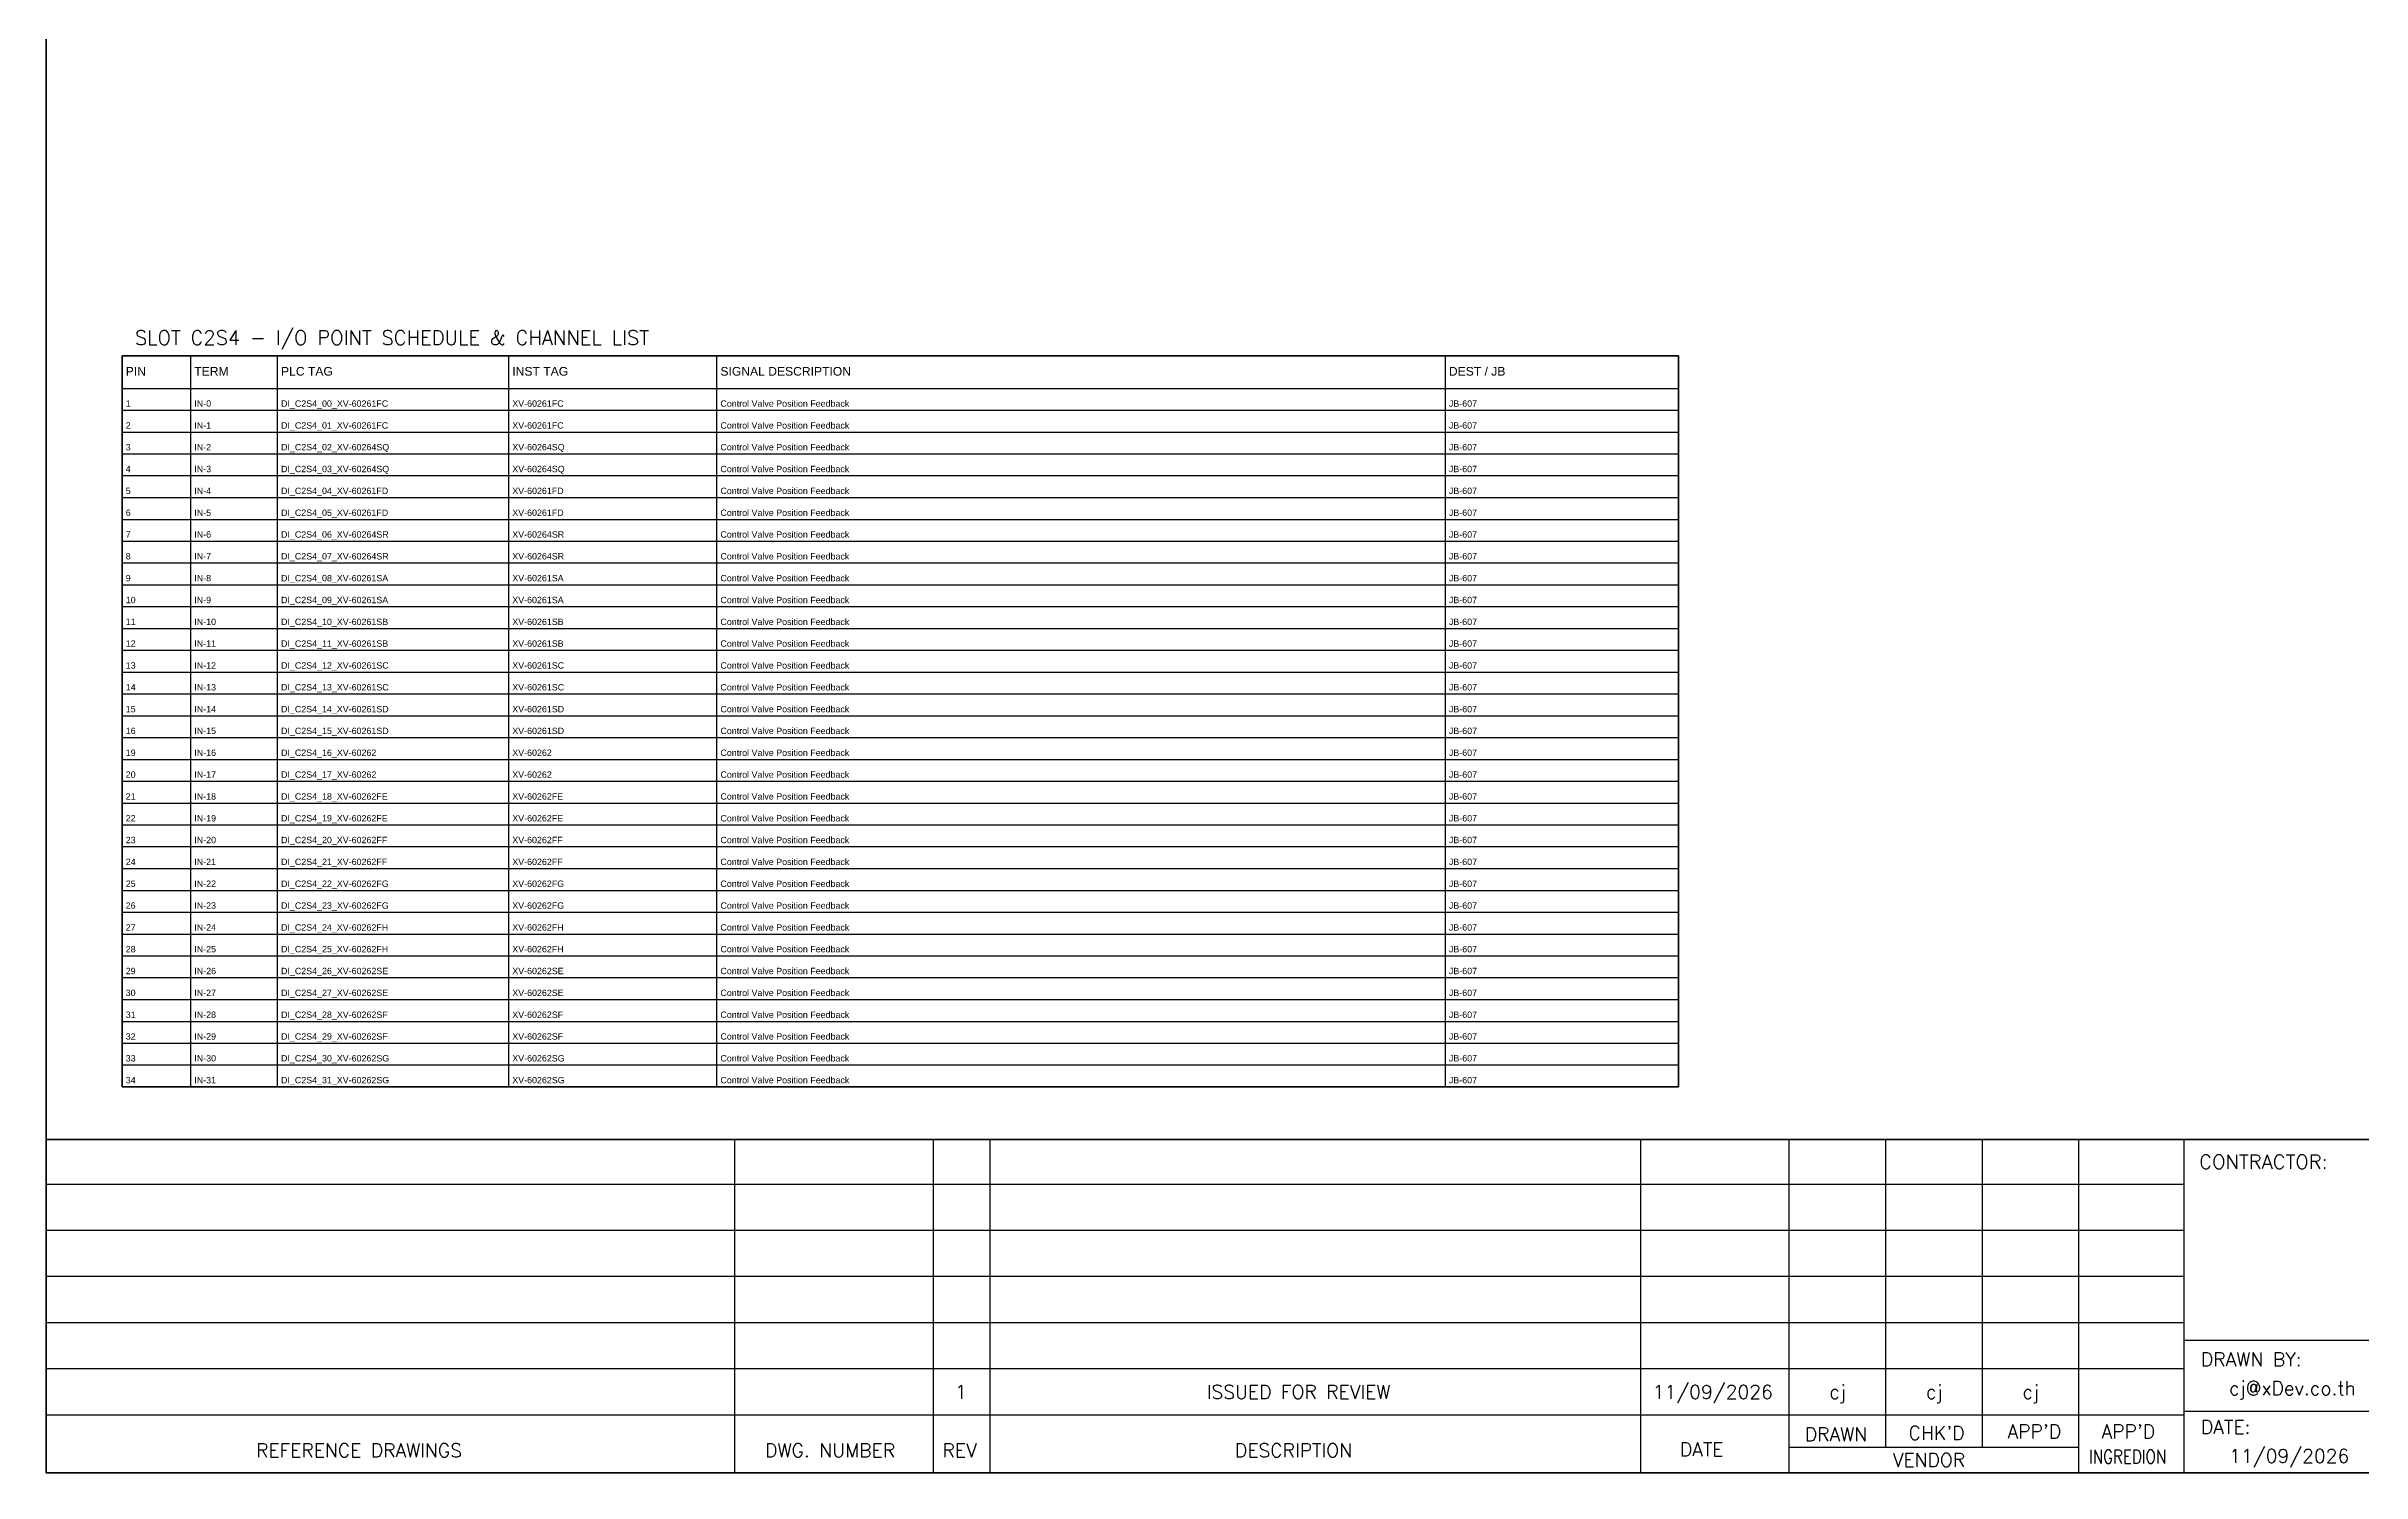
# Model space of a CAD drawing. Header units: millimetres. Extents: x 0 to 54213, y 0 to 2820.
# Drawn here: x 16773 to 18776, y 0 to 1234 of the extents above; entities that cross this region are included whole.
import ezdxf
from ezdxf.enums import TextEntityAlignment as Align

# ---------------------------------------------------------------- set-up
doc = ezdxf.new("R2010")
doc.units = ezdxf.units.MM
for name, color, linetype in [('GT_1', 9, 'Continuous'), ('HELPPOINT', 7, 'Continuous'), ('MEMBER', 7, 'Continuous')]:
    doc.layers.add(name, color=color, linetype=linetype)
doc.styles.add('ROMANS', font='romans.shx', dxfattribs={"width": 0.85, "height": 25})
doc.styles.get("Standard").update_dxf_attribs({"font": 'arial.ttf'})

msp = doc.modelspace()

# ---------------------------------------------------------------- linework, layer by layer
at = {"color": 7}
for p, q in [((16898.2, 333.8), (16898.2, 965.9)), ((16973.2, 333.8), (16973.2, 965.9)), ((17173.2, 333.8), (17173.2, 965.9)), ((17353.2, 333.8), (17353.2, 965.9)), ((17983.2, 333.8), (17983.2, 965.9)), ((16838.9, 937.9), (18184.7, 937.9))]:
    msp.add_line(p, q, dxfattribs=at)
at = {"color": 8}
for p, q in [((16838.9, 919), (18184.7, 919)), ((16838.9, 900.1), (18184.7, 900.1)), ((16838.9, 881.3), (18184.7, 881.3)), ((16838.9, 862.4), (18184.7, 862.4)), ((16838.9, 843.5), (18184.7, 843.5)), ((16838.9, 824.6), (18184.7, 824.6)), ((16838.9, 805.8), (18184.7, 805.8)), ((16838.9, 786.9), (18184.7, 786.9)), ((16838.9, 768), (18184.7, 768)), ((16838.9, 749.1), (18184.7, 749.1)), ((16838.9, 730.2), (18184.7, 730.2)), ((16838.9, 711.4), (18184.7, 711.4)), ((16838.9, 692.5), (18184.7, 692.5)), ((16838.9, 673.6), (18184.7, 673.6)), ((16838.9, 654.7), (18184.7, 654.7)), ((16838.9, 635.9), (18184.7, 635.9)), ((16838.9, 617), (18184.7, 617)), ((16838.9, 598.1), (18184.7, 598.1)), ((16838.9, 579.2), (18184.7, 579.2)), ((16838.9, 560.3), (18184.7, 560.3)), ((16838.9, 541.5), (18184.7, 541.5)), ((16838.9, 522.6), (18184.7, 522.6)), ((16838.9, 503.7), (18184.7, 503.7)), ((16838.9, 484.8), (18184.7, 484.8)), ((16838.9, 465.9), (18184.7, 465.9)), ((16838.9, 447.1), (18184.7, 447.1)), ((16838.9, 428.2), (18184.7, 428.2)), ((16838.9, 409.3), (18184.7, 409.3)), ((16838.9, 390.4), (18184.7, 390.4)), ((16838.9, 371.6), (18184.7, 371.6)), ((16838.9, 352.7), (18184.7, 352.7))]:
    msp.add_line(p, q, dxfattribs=at)
msp.add_lwpolyline([(16838.9, 965.9), (18184.7, 965.9), (18184.7, 333.8), (16838.9, 333.8)], close=True)
at = {"color": 7}
msp.add_lwpolyline([(16838.9, 333.8), (18184.7, 333.8), (18184.7, 965.9), (16838.9, 965.9), (16838.9, 333.8)], dxfattribs=at)
at = {"layer": 'GT_1', "color": 4}
for p, q in [((17368.6, 0), (17368.6, 288.2)), ((17540.5, 0), (17540.5, 288.2)), ((17589.6, 0), (17589.6, 288.2)), ((18152.3, 0), (18152.3, 288.2)), ((18280.6, 0), (18280.6, 288.2)), ((18364.2, 21.8), (18364.2, 288.2)), ((18447.7, 21.8), (18447.7, 288.2)), ((18531, 0), (18531, 288.2)), ((18622, 0), (18622, 288.2)), ((18622, 249.3), (16773.2, 249.3)), ((18622, 209.5), (16773.2, 209.5)), ((18622, 169.6), (16773.2, 169.6)), ((18622, 129.7), (16773.2, 129.7)), ((19409, 114.3), (18622, 114.3)), ((18622, 89.7), (16773.2, 89.7)), ((18621.9, 49.8), (16773.2, 49.8)), ((19409, 52.9), (18622, 52.9)), ((18531, 21.8), (18280.6, 21.8))]:
    msp.add_line(p, q, dxfattribs=at)
at = {"layer": 'HELPPOINT', "color": 4, "lineweight": 35}
for p, q in [((16773.2, 0), (16773.2, 2704.2)), ((16773.2, 0), (16773.2, 2704.2)), ((20666.5, 0), (16773.2, 0)), ((20666.5, 0), (16773.2, 0))]:
    msp.add_line(p, q, dxfattribs=at)
at = {"layer": 'MEMBER', "color": 4, "lineweight": 35}
msp.add_line((16773.2, 288.2), (20666.5, 288.2), dxfattribs=at)
msp.add_line((16773.2, 288.2), (20666.5, 288.2), dxfattribs=at)

# ---------------------------------------------------------------- texts
at = {"color": 3}
for s, p in [('PIN', (16841.9, 948.9)), ('TERM', (16901.2, 948.9)), ('PLC TAG', (16976.2, 948.9)), ('INST TAG', (17176.2, 948.9)), ('SIGNAL DESCRIPTION', (17356.2, 948.9)), ('DEST / JB', (17986.2, 948.9))]:
    msp.add_text(s, height=7.5, dxfattribs=at).set_placement(p)
at = {"color": 7}
for s, p in [('1', (16841.9, 922)), ('IN-0', (16901.2, 922)), ('DI_C2S4_00_XV-60261FC', (16976.2, 922)), ('XV-60261FC', (17176.2, 922)), ('Control Valve Position Feedback', (17356.2, 922)), ('JB-607', (17986.2, 922)), ('2', (16841.9, 903.1)), ('IN-1', (16901.2, 903.1)), ('DI_C2S4_01_XV-60261FC', (16976.2, 903.1)), ('XV-60261FC', (17176.2, 903.1)), ('Control Valve Position Feedback', (17356.2, 903.1)), ('JB-607', (17986.2, 903.1)), ('3', (16841.9, 884.3)), ('IN-2', (16901.2, 884.3)), ('DI_C2S4_02_XV-60264SQ', (16976.2, 884.3)), ('XV-60264SQ', (17176.2, 884.3)), ('Control Valve Position Feedback', (17356.2, 884.3)), ('JB-607', (17986.2, 884.3)), ('4', (16841.9, 865.4)), ('IN-3', (16901.2, 865.4)), ('DI_C2S4_03_XV-60264SQ', (16976.2, 865.4)), ('XV-60264SQ', (17176.2, 865.4)), ('Control Valve Position Feedback', (17356.2, 865.4)), ('JB-607', (17986.2, 865.4)), ('5', (16841.9, 846.5)), ('IN-4', (16901.2, 846.5)), ('DI_C2S4_04_XV-60261FD', (16976.2, 846.5)), ('XV-60261FD', (17176.2, 846.5)), ('Control Valve Position Feedback', (17356.2, 846.5)), ('JB-607', (17986.2, 846.5)), ('6', (16841.9, 827.6)), ('IN-5', (16901.2, 827.6)), ('DI_C2S4_05_XV-60261FD', (16976.2, 827.6)), ('XV-60261FD', (17176.2, 827.6)), ('Control Valve Position Feedback', (17356.2, 827.6)), ('JB-607', (17986.2, 827.6)), ('7', (16841.9, 808.8)), ('IN-6', (16901.2, 808.8)), ('DI_C2S4_06_XV-60264SR', (16976.2, 808.8)), ('XV-60264SR', (17176.2, 808.8)), ('Control Valve Position Feedback', (17356.2, 808.8)), ('JB-607', (17986.2, 808.8)), ('8', (16841.9, 789.9)), ('IN-7', (16901.2, 789.9)), ('DI_C2S4_07_XV-60264SR', (16976.2, 789.9)), ('XV-60264SR', (17176.2, 789.9)), ('Control Valve Position Feedback', (17356.2, 789.9)), ('JB-607', (17986.2, 789.9)), ('9', (16841.9, 771)), ('IN-8', (16901.2, 771)), ('DI_C2S4_08_XV-60261SA', (16976.2, 771)), ('XV-60261SA', (17176.2, 771)), ('Control Valve Position Feedback', (17356.2, 771)), ('JB-607', (17986.2, 771)), ('10', (16841.9, 752.1)), ('IN-9', (16901.2, 752.1)), ('DI_C2S4_09_XV-60261SA', (16976.2, 752.1)), ('XV-60261SA', (17176.2, 752.1)), ('Control Valve Position Feedback', (17356.2, 752.1)), ('JB-607', (17986.2, 752.1)), ('11', (16841.9, 733.2)), ('IN-10', (16901.2, 733.2)), ('DI_C2S4_10_XV-60261SB', (16976.2, 733.2)), ('XV-60261SB', (17176.2, 733.2)), ('Control Valve Position Feedback', (17356.2, 733.2)), ('JB-607', (17986.2, 733.2)), ('12', (16841.9, 714.4)), ('13', (16841.9, 695.5)), ('IN-11', (16901.2, 714.4)), ('IN-12', (16901.2, 695.5)), ('DI_C2S4_11_XV-60261SB', (16976.2, 714.4)), ('DI_C2S4_12_XV-60261SC', (16976.2, 695.5)), ('XV-60261SB', (17176.2, 714.4)), ('XV-60261SC', (17176.2, 695.5)), ('Control Valve Position Feedback', (17356.2, 714.4)), ('Control Valve Position Feedback', (17356.2, 695.5)), ('JB-607', (17986.2, 714.4)), ('JB-607', (17986.2, 695.5)), ('14', (16841.9, 676.6)), ('IN-13', (16901.2, 676.6)), ('DI_C2S4_13_XV-60261SC', (16976.2, 676.6)), ('XV-60261SC', (17176.2, 676.6)), ('Control Valve Position Feedback', (17356.2, 676.6)), ('JB-607', (17986.2, 676.6)), ('15', (16841.9, 657.7)), ('IN-14', (16901.2, 657.7)), ('DI_C2S4_14_XV-60261SD', (16976.2, 657.7)), ('XV-60261SD', (17176.2, 657.7)), ('Control Valve Position Feedback', (17356.2, 657.7)), ('JB-607', (17986.2, 657.7)), ('16', (16841.9, 638.9)), ('IN-15', (16901.2, 638.9)), ('DI_C2S4_15_XV-60261SD', (16976.2, 638.9)), ('XV-60261SD', (17176.2, 638.9)), ('Control Valve Position Feedback', (17356.2, 638.9)), ('JB-607', (17986.2, 638.9)), ('19', (16841.9, 620)), ('IN-16', (16901.2, 620)), ('DI_C2S4_16_XV-60262', (16976.2, 620)), ('XV-60262', (17176.2, 620)), ('Control Valve Position Feedback', (17356.2, 620)), ('JB-607', (17986.2, 620)), ('20', (16841.9, 601.1)), ('IN-17', (16901.2, 601.1)), ('DI_C2S4_17_XV-60262', (16976.2, 601.1)), ('XV-60262', (17176.2, 601.1)), ('Control Valve Position Feedback', (17356.2, 601.1)), ('JB-607', (17986.2, 601.1)), ('21', (16841.9, 582.2)), ('IN-18', (16901.2, 582.2)), ('DI_C2S4_18_XV-60262FE', (16976.2, 582.2)), ('XV-60262FE', (17176.2, 582.2)), ('Control Valve Position Feedback', (17356.2, 582.2)), ('JB-607', (17986.2, 582.2)), ('22', (16841.9, 563.3)), ('IN-19', (16901.2, 563.3)), ('DI_C2S4_19_XV-60262FE', (16976.2, 563.3)), ('XV-60262FE', (17176.2, 563.3)), ('Control Valve Position Feedback', (17356.2, 563.3)), ('JB-607', (17986.2, 563.3)), ('23', (16841.9, 544.5)), ('IN-20', (16901.2, 544.5)), ('DI_C2S4_20_XV-60262FF', (16976.2, 544.5)), ('XV-60262FF', (17176.2, 544.5)), ('Control Valve Position Feedback', (17356.2, 544.5)), ('JB-607', (17986.2, 544.5)), ('24', (16841.9, 525.6)), ('IN-21', (16901.2, 525.6)), ('DI_C2S4_21_XV-60262FF', (16976.2, 525.6)), ('XV-60262FF', (17176.2, 525.6)), ('Control Valve Position Feedback', (17356.2, 525.6)), ('JB-607', (17986.2, 525.6)), ('25', (16841.9, 506.7)), ('IN-22', (16901.2, 506.7)), ('DI_C2S4_22_XV-60262FG', (16976.2, 506.7)), ('XV-60262FG', (17176.2, 506.7)), ('Control Valve Position Feedback', (17356.2, 506.7)), ('JB-607', (17986.2, 506.7)), ('26', (16841.9, 487.8)), ('IN-23', (16901.2, 487.8)), ('DI_C2S4_23_XV-60262FG', (16976.2, 487.8)), ('XV-60262FG', (17176.2, 487.8)), ('Control Valve Position Feedback', (17356.2, 487.8)), ('JB-607', (17986.2, 487.8)), ('27', (16841.9, 468.9)), ('IN-24', (16901.2, 468.9)), ('DI_C2S4_24_XV-60262FH', (16976.2, 468.9)), ('XV-60262FH', (17176.2, 468.9)), ('Control Valve Position Feedback', (17356.2, 468.9)), ('JB-607', (17986.2, 468.9)), ('28', (16841.9, 450.1)), ('IN-25', (16901.2, 450.1)), ('DI_C2S4_25_XV-60262FH', (16976.2, 450.1)), ('XV-60262FH', (17176.2, 450.1)), ('Control Valve Position Feedback', (17356.2, 450.1)), ('JB-607', (17986.2, 450.1)), ('29', (16841.9, 431.2)), ('IN-26', (16901.2, 431.2)), ('DI_C2S4_26_XV-60262SE', (16976.2, 431.2)), ('XV-60262SE', (17176.2, 431.2)), ('Control Valve Position Feedback', (17356.2, 431.2)), ('JB-607', (17986.2, 431.2)), ('30', (16841.9, 412.3)), ('IN-27', (16901.2, 412.3)), ('DI_C2S4_27_XV-60262SE', (16976.2, 412.3)), ('XV-60262SE', (17176.2, 412.3)), ('Control Valve Position Feedback', (17356.2, 412.3)), ('JB-607', (17986.2, 412.3)), ('31', (16841.9, 393.4)), ('IN-28', (16901.2, 393.4)), ('DI_C2S4_28_XV-60262SF', (16976.2, 393.4)), ('XV-60262SF', (17176.2, 393.4)), ('Control Valve Position Feedback', (17356.2, 393.4)), ('JB-607', (17986.2, 393.4)), ('32', (16841.9, 374.6)), ('33', (16841.9, 355.7)), ('IN-29', (16901.2, 374.6)), ('IN-30', (16901.2, 355.7)), ('DI_C2S4_29_XV-60262SF', (16976.2, 374.6)), ('DI_C2S4_30_XV-60262SG', (16976.2, 355.7)), ('XV-60262SF', (17176.2, 374.6)), ('XV-60262SG', (17176.2, 355.7)), ('Control Valve Position Feedback', (17356.2, 374.6)), ('Control Valve Position Feedback', (17356.2, 355.7)), ('JB-607', (17986.2, 374.6)), ('JB-607', (17986.2, 355.7)), ('34', (16841.9, 336.8)), ('IN-31', (16901.2, 336.8)), ('DI_C2S4_31_XV-60262SG', (16976.2, 336.8)), ('XV-60262SG', (17176.2, 336.8)), ('Control Valve Position Feedback', (17356.2, 336.8)), ('JB-607', (17986.2, 336.8))]:
    msp.add_text(s, height=5.5, dxfattribs=at).set_placement(p)
at = {"layer": 'MEMBER', "color": 4, "ltscale": 0.8, "style": 'ROMANS'}
for s, height, p in [('SLOT C2S4 - I/O POINT SCHEDULE & CHANNEL LIST', 12.35, (16849.8, 975.6)), ('CONTRACTOR:', 12.35, (18635.1, 262.7)), ('DRAWN BY:', 11.88, (18636.6, 92.1)), ('cj@xDev.co.th', 11.875, (18661, 67.2)), ("CHK'D", 11.88, (18383.8, 28.5)), ("APP'D", 11.88, (18469.4, 29.7)), ("APP'D", 11.88, (18550.6, 29.7)), ('DATE:', 11.88, (18636.6, 33.6)), ('REFERENCE DRAWINGS', 11.875, (16954.6, 13.4)), ('DWG. NUMBER', 11.875, (17394.8, 13.4)), ('REV', 11.88, (17548.3, 13.4)), ('DESCRIPTION', 11.875, (17801.2, 13.4)), ('DATE', 11.88, (18186, 14.2)), ('DRAWN', 11.88, (18294, 27.3)), ('11/09/2026', 11.88, (18661, 8.5)), ('VENDOR', 11.88, (18370.1, 5.1))]:
    msp.add_text(s, height=height, dxfattribs=at).set_placement(p)
for s, height, p in [('1', 11.9, (17564.1, 69.9)), ('ISSUED FOR REVIEW', 11.875, (17856.2, 69.9)), ('11/09/2026', 11.88, (18214.4, 69.9)), ('cj', 11.88, (18322.3, 69.9)), ('cj', 11.88, (18405.9, 69.9)), ('cj', 11.88, (18489.4, 69.9))]:
    msp.add_text(s, height=height, dxfattribs=at).set_placement(p, align=Align.MIDDLE_CENTER)
at = {"layer": 'MEMBER', "color": 4, "ltscale": 0.8, "style": 'ROMANS', "width": 0.8}
msp.add_text('INGREDION', height=11.88, dxfattribs=at).set_placement((18539.8, 8))

doc.saveas('drawing.dxf')
